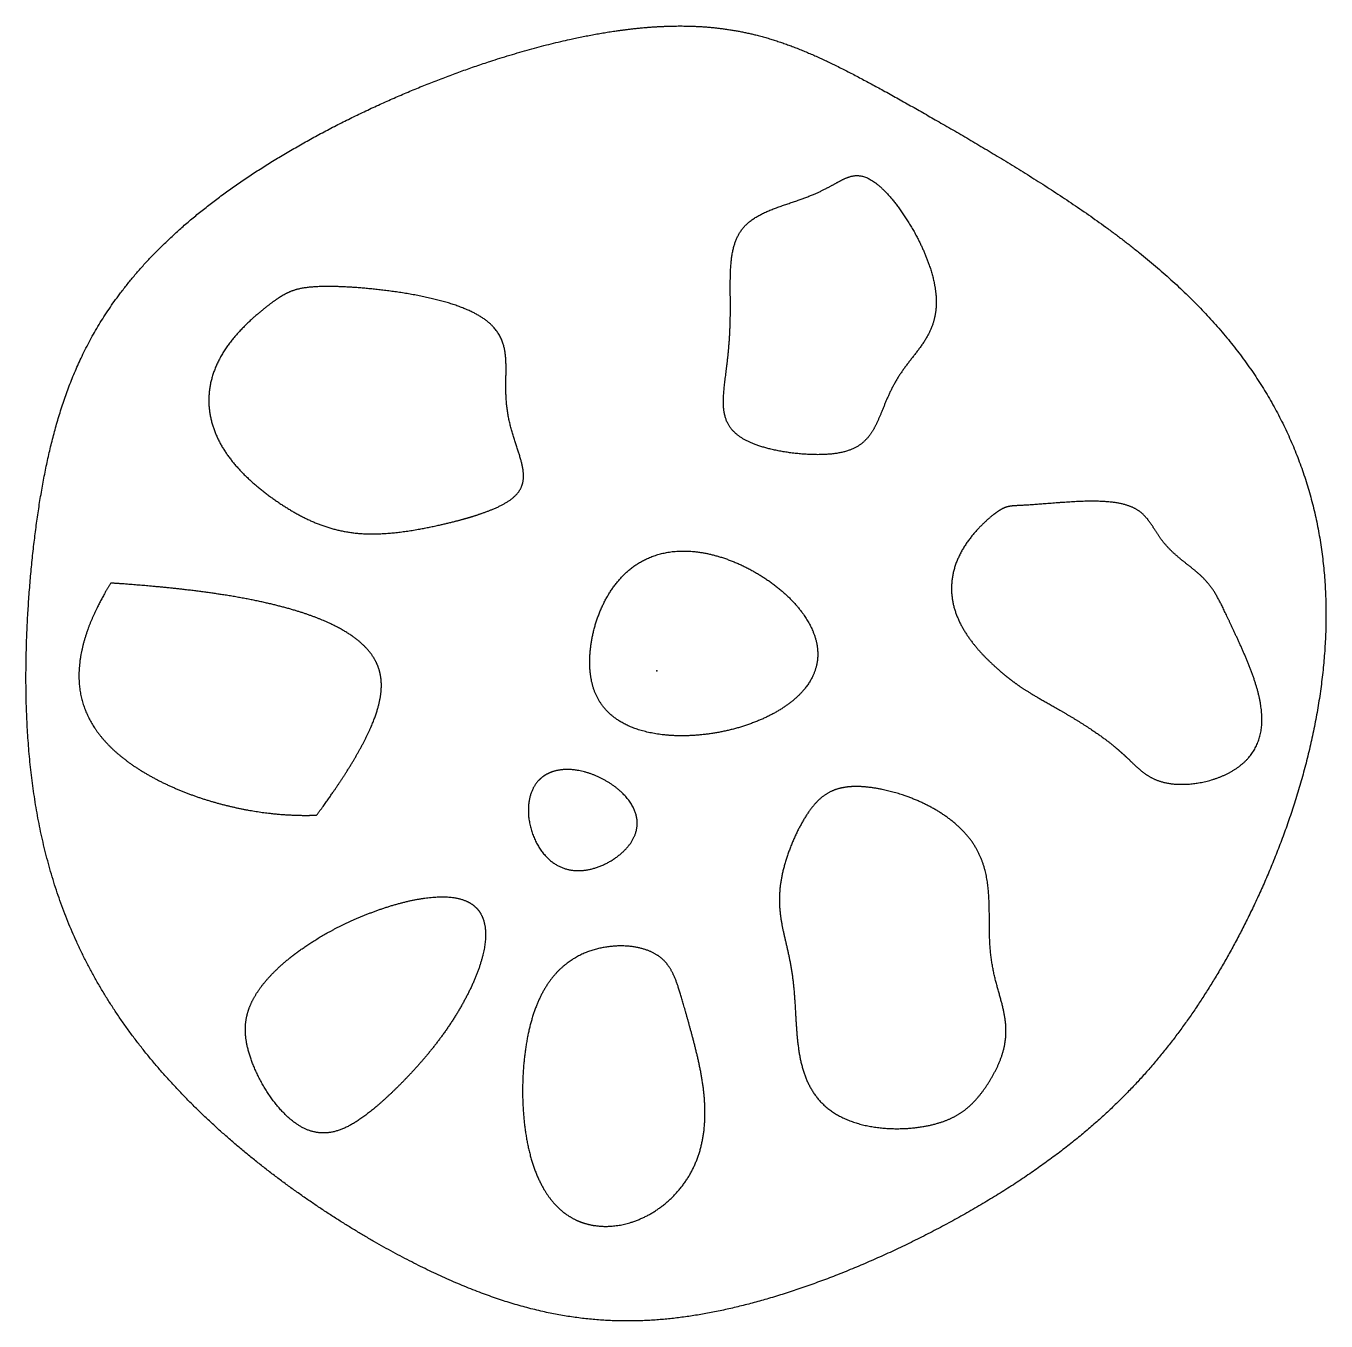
# Model space of a CAD drawing. Header units: millimetres. Extents: x -49 to 52, y -50 to 50.
import ezdxf

# ---------------------------------------------------------------- set-up
doc = ezdxf.new("R2010")
doc.units = ezdxf.units.MM
doc.header["$MEASUREMENT"] = 0
for name, color, linetype in [('蓮根ちゃん v2_Sketch1', 7, 'Continuous'), ('蓮根ちゃん v2_Sketch2', 7, 'Continuous'), ('蓮根ちゃん v2_Sketch3', 7, 'Continuous'), ('蓮根ちゃん v2_Sketch4', 7, 'Continuous'), ('蓮根ちゃん v2_Sketch5', 7, 'Continuous'), ('蓮根ちゃん v2_Sketch6', 7, 'Continuous')]:
    doc.layers.add(name, color=color, linetype=linetype)

msp = doc.modelspace()

# ---------------------------------------------------------------- linework, layer by layer
at = {"layer": '蓮根ちゃん v2_Sketch1'}
msp.add_point((0, 0), dxfattribs=at)
at = {"layer": '蓮根ちゃん v2_Sketch2'}
msp.add_open_spline([(0, 50), (-1.06, 49.94), (-3.25, 49.72), (-6.8, 49.13), (-11.96, 47.79), (-18.83, 45.3), (-25.64, 42.13), (-31.92, 38.45), (-37.24, 34.4), (-41.37, 30.08), (-44.33, 25.51), (-46.31, 20.66), (-47.58, 15.49), (-48.4, 9.98), (-48.91, 4.12), (-49.06, -1.98), (-48.69, -8.19), (-47.6, -14.37), (-45.6, -20.35), (-42.6, -25.99), (-38.66, -31.17), (-34, -35.82), (-28.92, -39.9), (-23.69, -43.39), (-18.56, -46.24), (-13.66, -48.43), (-8.92, -49.89), (-4.2, -50.59), (0.66, -50.5), (5.78, -49.63), (11.13, -48.06), (16.54, -45.94), (21.81, -43.41), (26.71, -40.61), (31.09, -37.63), (34.89, -34.48), (38.19, -31.1), (41.12, -27.38), (43.79, -23.24), (46.25, -18.63), (48.45, -13.57), (50.26, -8.14), (51.54, -2.45), (52.12, 3.36), (51.86, 9.14), (50.64, 14.76), (48.42, 20.07), (45.24, 24.99), (41.18, 29.43), (36.48, 33.39), (31.42, 36.91), (26.35, 40.04), (21.53, 42.84), (17.15, 45.32), (13.15, 47.45), (9.26, 49.1), (5.91, 49.88), (3.09, 50.1), (1.06, 50.06), (0, 50)], degree=5, dxfattribs=at)
msp.add_point((0, 0), dxfattribs=at)
at = {"layer": '蓮根ちゃん v2_Sketch3'}
for points in [[(36.01, -6.3), (35.84, -6.15), (35.5, -5.85), (34.93, -5.39), (34.08, -4.77), (32.91, -4.01), (31.71, -3.29), (30.57, -2.64), (29.55, -2.06), (28.7, -1.55), (28, -1.09), (27.39, -0.64), (26.81, -0.16), (26.2, 0.37), (25.54, 1), (24.85, 1.73), (24.18, 2.57), (23.59, 3.52), (23.13, 4.55), (22.86, 5.66), (22.82, 6.8), (23.03, 7.96), (23.48, 9.08), (24.13, 10.12), (24.9, 11.03), (25.67, 11.77), (26.34, 12.31), (26.86, 12.64), (27.26, 12.78), (27.69, 12.82), (28.34, 12.84), (29.33, 12.9), (30.64, 13.01), (32.18, 13.13), (33.77, 13.2), (35.25, 13.15), (36.48, 12.93), (37.38, 12.52), (38, 11.94), (38.47, 11.26), (38.9, 10.52), (39.43, 9.8), (40.09, 9.13), (40.83, 8.52), (41.59, 7.94), (42.27, 7.37), (42.84, 6.77), (43.32, 6.08), (43.76, 5.27), (44.22, 4.29), (44.76, 3.14), (45.38, 1.82), (46.01, 0.36), (46.56, -1.17), (46.94, -2.7), (47.03, -4.17), (46.77, -5.51), (46.12, -6.66), (45.11, -7.57), (43.86, -8.24), (42.49, -8.66), (41.14, -8.84), (39.93, -8.81), (38.93, -8.58), (38.13, -8.19), (37.45, -7.66), (36.92, -7.15), (36.49, -6.73), (36.17, -6.44), (36.01, -6.3)], [(12.49, 1.3), (12.49, 1.61), (12.43, 2.24), (12.16, 3.21), (11.44, 4.49), (10.07, 6), (8.36, 7.31), (6.46, 8.35), (4.52, 9.05), (2.65, 9.38), (0.94, 9.32), (-0.58, 8.89), (-1.88, 8.15), (-2.96, 7.14), (-3.82, 5.92), (-4.48, 4.56), (-4.94, 3.13), (-5.2, 1.69), (-5.25, 0.29), (-5.08, -1.01), (-4.64, -2.19), (-3.9, -3.2), (-2.85, -4.02), (-1.48, -4.62), (0.17, -4.99), (2.06, -5.1), (4.1, -4.95), (6.2, -4.52), (8.21, -3.81), (10, -2.85), (11.42, -1.65), (12.15, -0.54), (12.43, 0.36), (12.49, 0.98), (12.49, 1.3)], [(-8.72, -8.13), (-8.52, -8), (-8.08, -7.78), (-7.32, -7.58), (-6.16, -7.61), (-4.65, -8.08), (-3.26, -8.87), (-2.18, -9.87), (-1.55, -10.96), (-1.41, -12.05), (-1.74, -13.07), (-2.45, -13.98), (-3.43, -14.74), (-4.56, -15.29), (-5.74, -15.57), (-6.9, -15.51), (-7.98, -15.05), (-8.9, -14.19), (-9.6, -12.99), (-10, -11.58), (-10.03, -10.16), (-9.72, -9.16), (-9.29, -8.57), (-8.92, -8.26), (-8.72, -8.13)], [(15.48, -8.97), (15.75, -8.97), (16.3, -9), (17.2, -9.11), (18.51, -9.4), (20.22, -10), (21.86, -10.83), (23.31, -11.87), (24.45, -13.08), (25.22, -14.45), (25.64, -15.92), (25.8, -17.44), (25.81, -18.98), (25.8, -20.47), (25.87, -21.9), (26.08, -23.24), (26.4, -24.49), (26.76, -25.68), (27.04, -26.82), (27.15, -27.95), (27.04, -29.05), (26.72, -30.13), (26.24, -31.17), (25.67, -32.12), (25.05, -32.98), (24.38, -33.72), (23.61, -34.34), (22.68, -34.84), (21.55, -35.22), (20.22, -35.47), (18.76, -35.57), (17.24, -35.5), (15.76, -35.23), (14.41, -34.74), (13.27, -34.05), (12.37, -33.15), (11.71, -32.07), (11.26, -30.85), (11, -29.53), (10.85, -28.16), (10.78, -26.76), (10.7, -25.39), (10.59, -24.06), (10.4, -22.81), (10.15, -21.62), (9.86, -20.47), (9.62, -19.33), (9.48, -18.16), (9.51, -16.93), (9.72, -15.66), (10.09, -14.36), (10.59, -13.09), (11.16, -11.91), (11.79, -10.87), (12.47, -10.03), (13.25, -9.41), (14.03, -9.11), (14.71, -9), (15.22, -8.97), (15.48, -8.97)]]:
    msp.add_open_spline(points, degree=5, dxfattribs=at)
msp.add_point((0, 0), dxfattribs=at)
at = {"layer": '蓮根ちゃん v2_Sketch4'}
for points in [[(21.68, 28.87), (21.67, 29.19), (21.6, 29.85), (21.38, 30.91), (20.86, 32.42), (19.91, 34.3), (18.8, 36.01), (17.67, 37.36), (16.62, 38.22), (15.71, 38.55), (14.9, 38.41), (14.08, 37.96), (13.12, 37.4), (11.96, 36.87), (10.63, 36.4), (9.24, 35.96), (7.96, 35.44), (6.91, 34.75), (6.2, 33.8), (5.82, 32.56), (5.69, 31.08), (5.7, 29.4), (5.73, 27.63), (5.67, 25.85), (5.51, 24.14), (5.29, 22.57), (5.13, 21.18), (5.16, 19.99), (5.5, 19.01), (6.22, 18.23), (7.3, 17.64), (8.66, 17.21), (10.18, 16.92), (11.72, 16.77), (13.16, 16.76), (14.42, 16.91), (15.45, 17.27), (16.24, 17.85), (16.83, 18.67), (17.28, 19.67), (17.71, 20.78), (18.2, 21.92), (18.82, 23), (19.58, 24.02), (20.4, 25.01), (21.13, 26.08), (21.53, 27.08), (21.68, 27.93), (21.69, 28.55), (21.68, 28.87)], [(-14.61, 11.9), (-14.92, 11.81), (-15.55, 11.63), (-16.53, 11.39), (-17.84, 11.1), (-19.46, 10.81), (-21.02, 10.64), (-22.5, 10.6), (-23.9, 10.72), (-25.23, 11.02), (-26.49, 11.46), (-27.7, 12.04), (-28.87, 12.73), (-30, 13.51), (-31.08, 14.35), (-32.1, 15.28), (-33.01, 16.29), (-33.78, 17.39), (-34.37, 18.6), (-34.73, 19.89), (-34.83, 21.23), (-34.63, 22.59), (-34.15, 23.91), (-33.42, 25.16), (-32.49, 26.28), (-31.5, 27.26), (-30.53, 28.08), (-29.67, 28.74), (-28.93, 29.23), (-28.2, 29.57), (-27.31, 29.77), (-26.1, 29.86), (-24.46, 29.84), (-22.44, 29.7), (-20.18, 29.44), (-17.86, 29.04), (-15.72, 28.49), (-13.94, 27.76), (-12.67, 26.87), (-11.95, 25.8), (-11.68, 24.59), (-11.68, 23.26), (-11.74, 21.85), (-11.67, 20.41), (-11.39, 18.99), (-10.95, 17.64), (-10.52, 16.4), (-10.26, 15.3), (-10.35, 14.36), (-10.87, 13.57), (-11.81, 12.92), (-12.83, 12.48), (-13.69, 12.18), (-14.3, 11.99), (-14.61, 11.9)], [(-42.37, 6.82), (-42.67, 6.33), (-43.22, 5.37), (-43.92, 3.97), (-44.57, 2.2), (-44.94, 0.13), (-44.83, -1.77), (-44.26, -3.52), (-43.26, -5.09), (-41.88, -6.48), (-40.21, -7.69), (-38.34, -8.72), (-36.34, -9.57), (-34.31, -10.24), (-32.27, -10.73), (-30.27, -11.06), (-28.7, -11.19), (-27.54, -11.22), (-26.77, -11.21), (-26.39, -11.19)], [(-26.39, -11.19), (-26.08, -10.77), (-25.48, -9.95), (-24.66, -8.77), (-23.7, -7.29), (-22.74, -5.61), (-22.02, -4.1), (-21.55, -2.74), (-21.33, -1.55), (-21.35, -0.49), (-21.61, 0.46), (-22.09, 1.31), (-22.8, 2.1), (-23.73, 2.82), (-24.89, 3.5), (-26.27, 4.11), (-27.89, 4.67), (-29.74, 5.17), (-31.82, 5.62), (-34.12, 6), (-36.64, 6.33), (-38.82, 6.55), (-40.56, 6.69), (-41.76, 6.78), (-42.37, 6.82)], [(-13.9, -18.5), (-14.05, -18.33), (-14.37, -18.04), (-14.98, -17.7), (-16.01, -17.47), (-17.56, -17.52), (-19.26, -17.82), (-21, -18.31), (-22.67, -18.93), (-24.21, -19.61), (-25.61, -20.33), (-26.86, -21.09), (-27.97, -21.86), (-28.96, -22.65), (-29.83, -23.47), (-30.58, -24.31), (-31.19, -25.18), (-31.64, -26.08), (-31.91, -27.03), (-31.97, -28.06), (-31.81, -29.19), (-31.42, -30.42), (-30.82, -31.74), (-30.04, -33.05), (-29.1, -34.23), (-28.07, -35.17), (-26.97, -35.77), (-25.85, -35.96), (-24.73, -35.75), (-23.62, -35.23), (-22.51, -34.45), (-21.4, -33.53), (-20.29, -32.49), (-19.17, -31.35), (-18.05, -30.11), (-16.95, -28.75), (-15.89, -27.26), (-14.92, -25.65), (-14.09, -23.97), (-13.49, -22.3), (-13.2, -20.75), (-13.27, -19.69), (-13.52, -19.03), (-13.76, -18.66), (-13.9, -18.5)], [(-5.89, -42.77), (-6.24, -42.64), (-6.92, -42.31), (-7.84, -41.62), (-8.85, -40.35), (-9.73, -38.29), (-10.25, -35.9), (-10.47, -33.36), (-10.41, -30.82), (-10.11, -28.43), (-9.55, -26.29), (-8.72, -24.49), (-7.6, -23.08), (-6.22, -22.07), (-4.64, -21.48), (-2.99, -21.26), (-1.47, -21.39), (-0.21, -21.8), (0.69, -22.48), (1.29, -23.41), (1.72, -24.61), (2.14, -26.11), (2.64, -27.88), (3.18, -29.9), (3.64, -32.09), (3.84, -34.37), (3.64, -36.63), (2.92, -38.74), (1.66, -40.59), (-0.04, -42.03), (-2.01, -42.96), (-3.64, -43.21), (-4.81, -43.1), (-5.54, -42.9), (-5.89, -42.77)]]:
    msp.add_open_spline(points, degree=5, dxfattribs=at)
msp.add_point((0, 0), dxfattribs=at)
at = {"layer": '蓮根ちゃん v2_Sketch5'}
msp.add_point((0, 0), dxfattribs=at)
at = {"layer": '蓮根ちゃん v2_Sketch6'}
msp.add_point((0, 0), dxfattribs=at)

doc.saveas('drawing.dxf')
